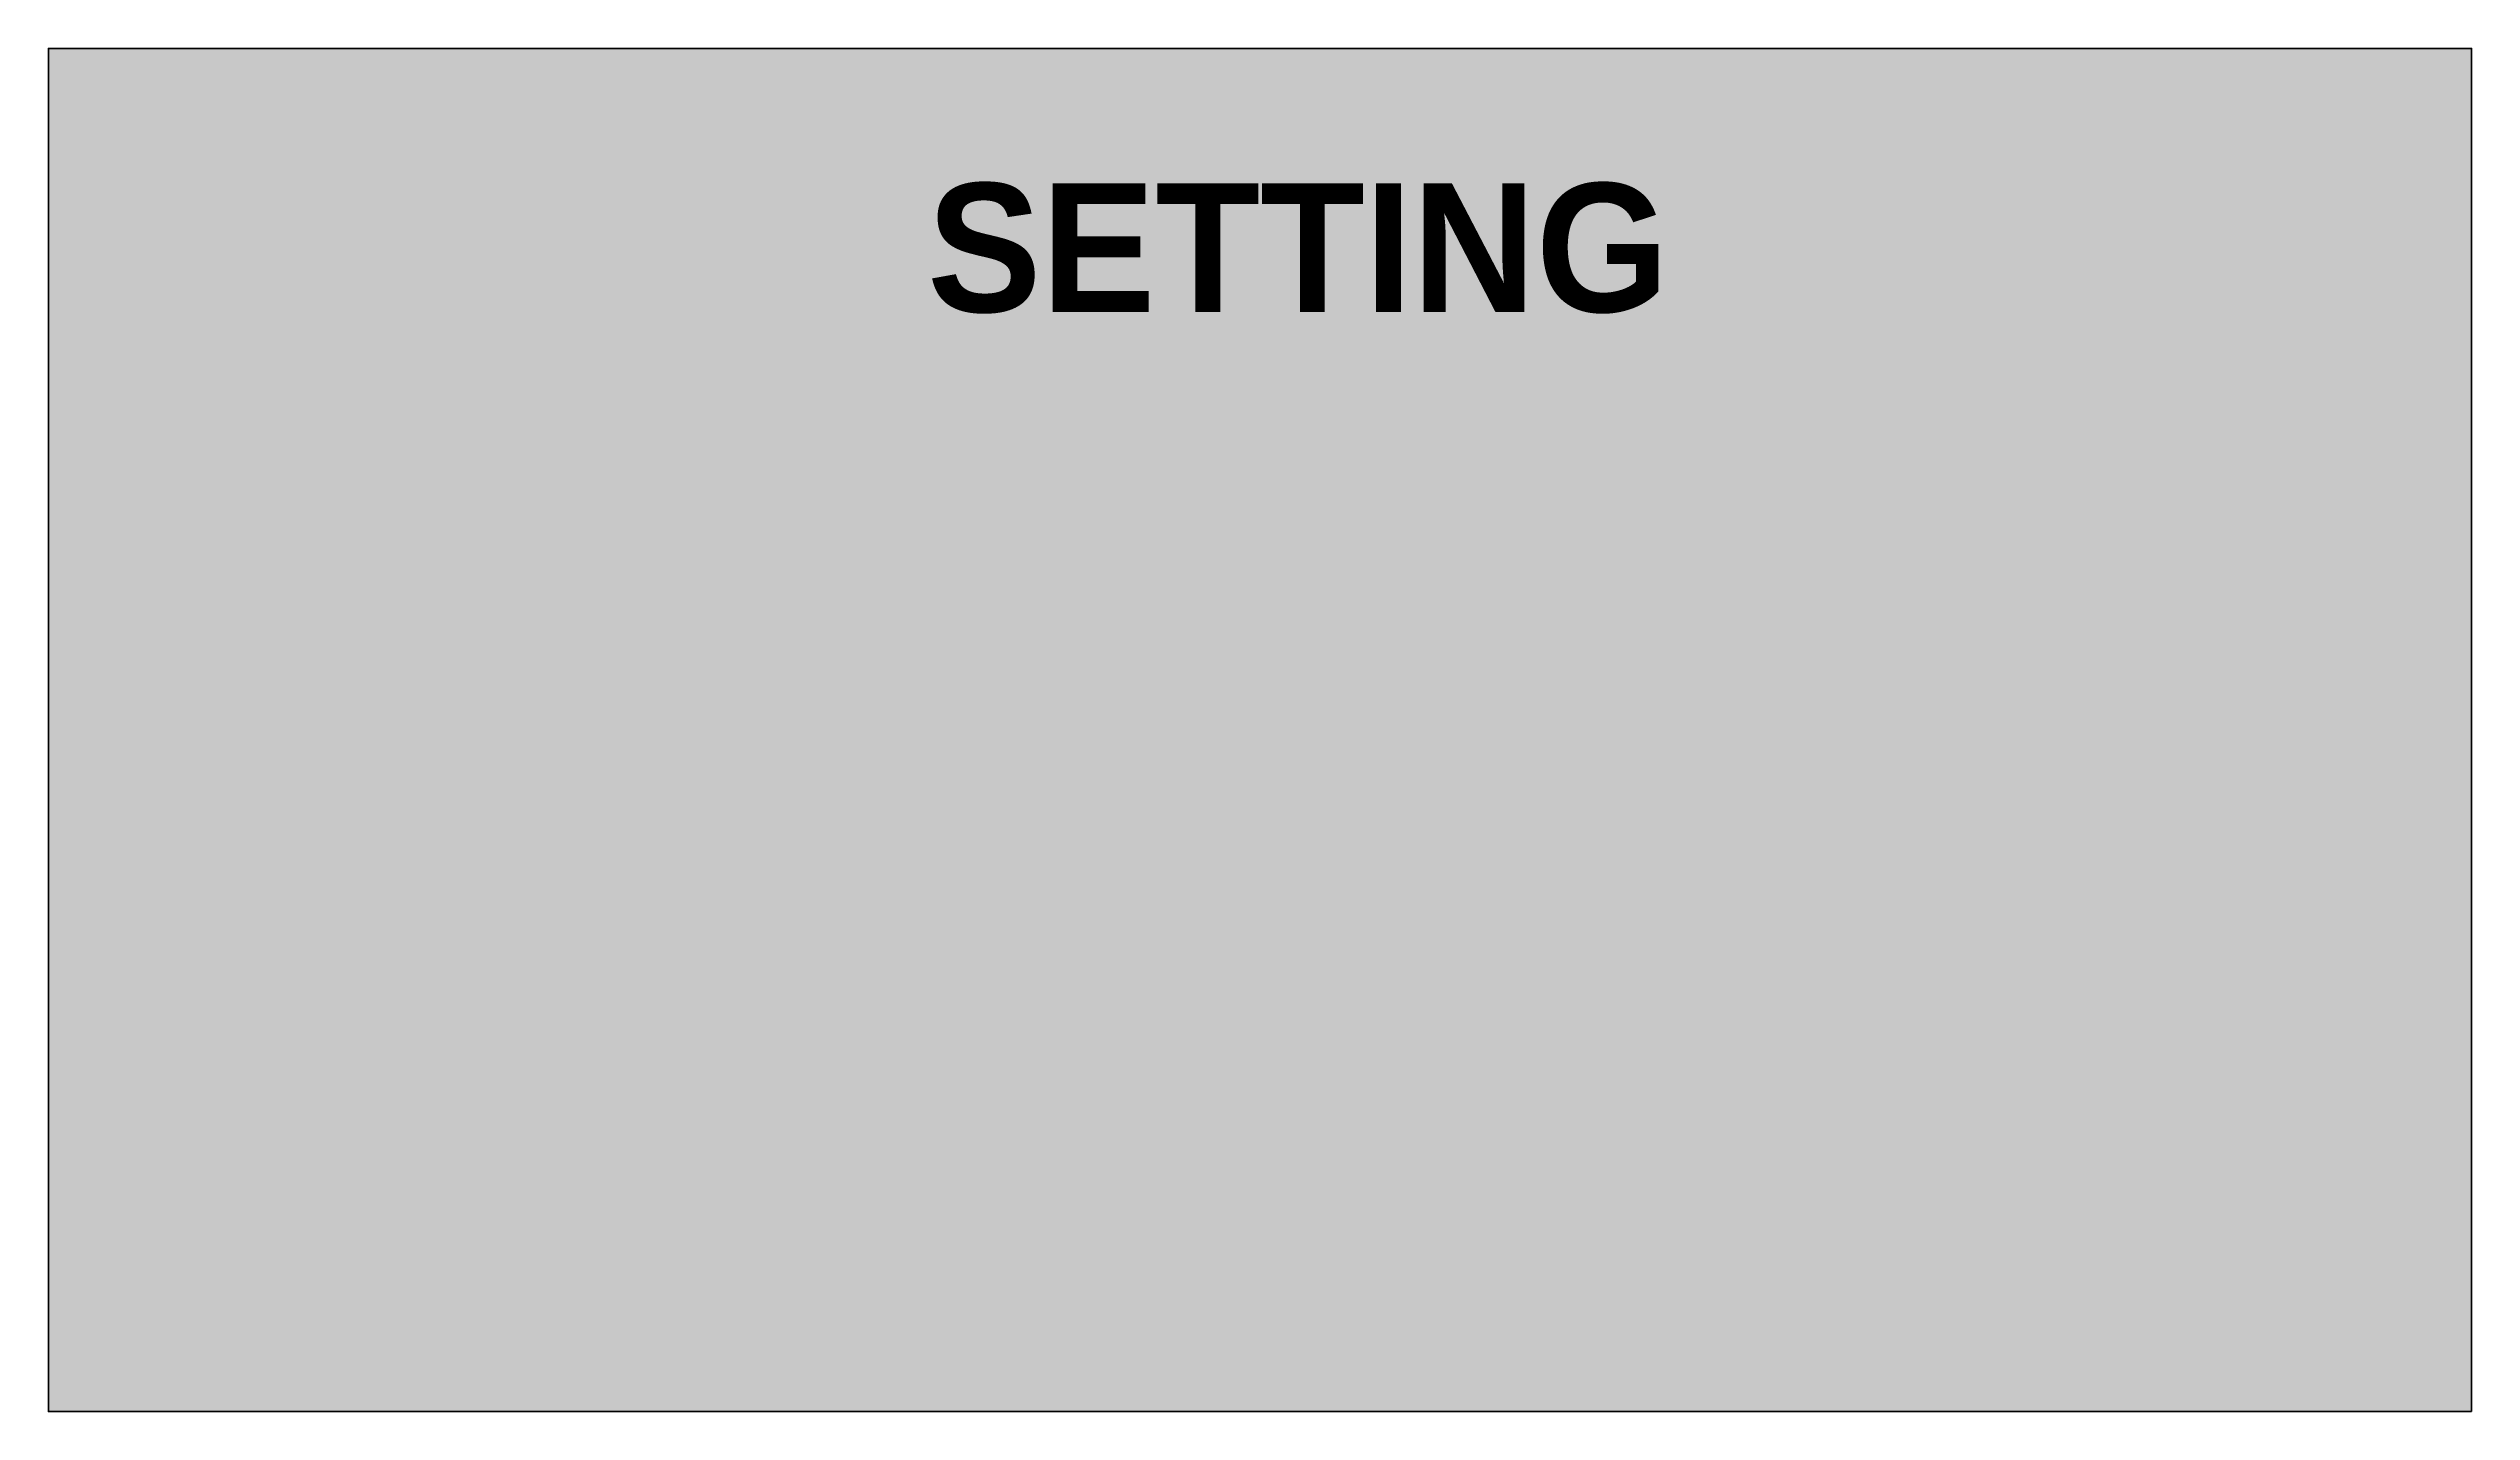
# Model space of a CAD drawing. Extents: x 0 to 1920, y -1080 to 0.
import ezdxf

# ---------------------------------------------------------------- set-up
doc = ezdxf.new("R2010")
doc.units = 0
doc.header["$MEASUREMENT"] = 0
doc.layers.add('圖層 1', color=7, linetype='Continuous', lineweight=0)

msp = doc.modelspace()

# ---------------------------------------------------------------- hatches: boundary and pattern name
at = {"layer": '圖層 1', "transparency": 33554687}
h = msp.add_hatch(color=256, dxfattribs=at)
h.dxf.hatch_style = 2
h.set_gradient(color1=(0, 255, 255), color2=(251, 176, 59))
h.paths.add_polyline_path([(1920, -1080), (0, -1080), (0, 0), (1920, 0)])

# ---------------------------------------------------------------- linework, layer by layer
at = {"layer": '圖層 1', "color": 18, "lineweight": 35, "true_color": 0x000000}
msp.add_lwpolyline([(1920, -1080), (0, -1080), (0, 0), (1920, 0)], close=True, dxfattribs=at)

# ---------------------------------------------------------------- texts
at = {"layer": '圖層 1', "insert": (696.3, -210.2), "char_height": 0.2, "attachment_point": 7}
msp.add_mtext('\\C7;\\c16777215;\\FImpact|b0|i0|c1;\\H101.952011;\\W1.240310;SETTING', dxfattribs=at)

doc.saveas('drawing.dxf')
